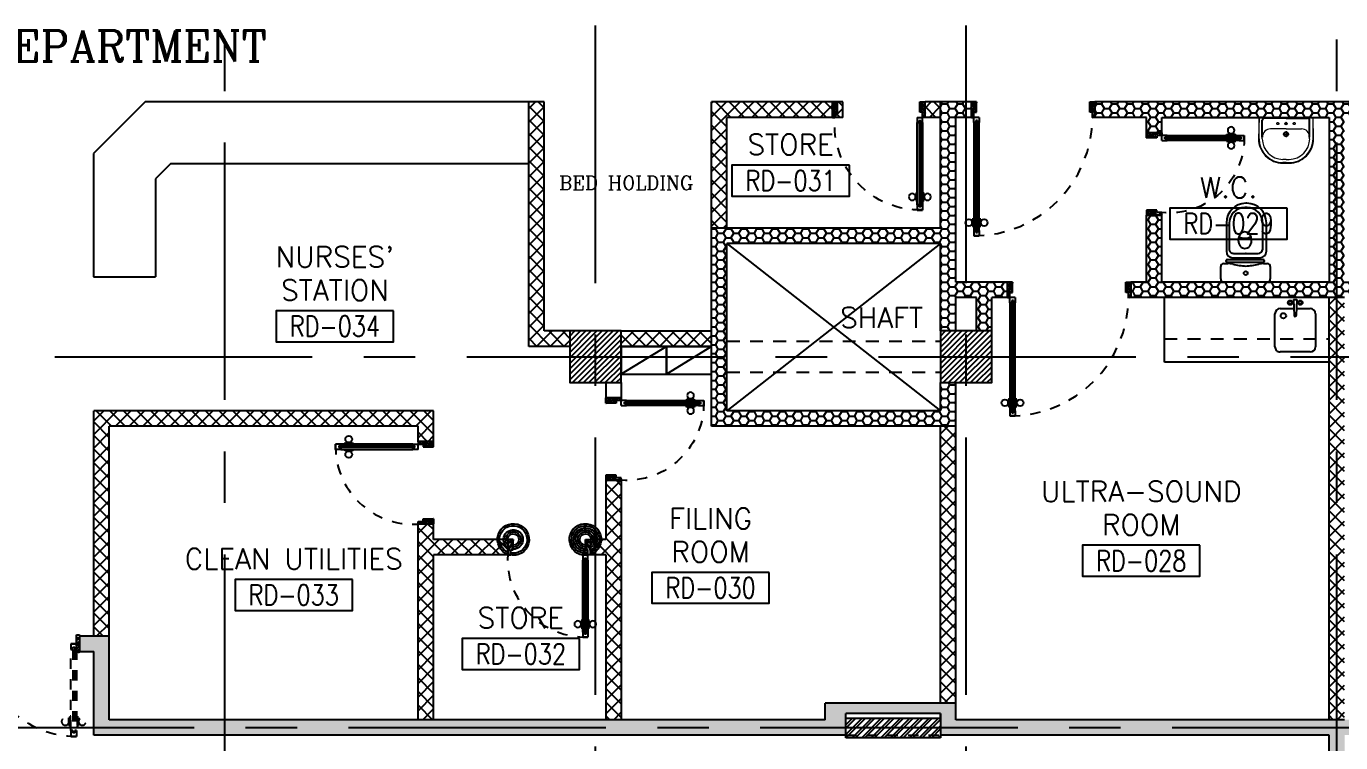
# Model space of a CAD drawing. Extents: x 417819.9 to 417911.9, y 43448 to 43539.2.
# Drawn here: x 417840.33 to 417853.09, y 43507.55 to 43514.5 of the extents above; entities that cross this region are included whole.
import ezdxf
from ezdxf.enums import TextEntityAlignment as Align

# ---------------------------------------------------------------- set-up
doc = ezdxf.new("R2010")
doc.units = 0
doc.header["$MEASUREMENT"] = 0
for name, pattern in [('CENTERX2', [4, 2.5, -0.5, 0.5, -0.5]), ('DASHED', [0.75, 0.5, -0.25]), ('HIDDEN', [0.375, 0.25, -0.125]), ('HIDDEN2', [0.1875, 0.125, -0.0625])]:
    doc.linetypes.add(name, pattern=pattern)
doc.layers.get('0').update_dxf_attribs({"linetype": 'CONTINUOUS'})
for name, color, linetype in [('AXES', 11, 'CENTERX2'), ('COL', 2, 'CONTINUOUS'), ('COUNTER', 5, 'CONTINUOUS'), ('DOOR', 4, 'CONTINUOUS'), ('E-PANELBX', 3, 'CONTINUOUS'), ('FHC', 2, 'CONTINUOUS'), ('FIX', 3, 'CONTINUOUS'), ('HAT', 8, 'CONTINUOUS'), ('HIDDEN', 9, 'HIDDEN2'), ('Locker', 7, 'CONTINUOUS'), ('ME-FIX', 3, 'CONTINUOUS'), ('RM-BOX', 2, 'CONTINUOUS'), ('RM-NAME', 2, 'CONTINUOUS'), ('RM-NO', 2, 'CONTINUOUS'), ('SUNI-FUR', 3, 'CONTINUOUS'), ('WALL', 2, 'CONTINUOUS'), ('WallType', 11, 'CONTINUOUS'), ('WallType2', 3, 'CONTINUOUS')]:
    doc.layers.add(name, color=color, linetype=linetype)
doc.styles.add('ROMANC', font='romanc', dxfattribs={"height": 0.1})
doc.styles.add('ROMANS', font='ROMANS.shx', dxfattribs={"width": 0.6})
pattern_1 = [(45, (0, 0), (-0.066291260736, 0.066291260736), []), (135, (0, 0), (-0.066291260736, -0.066291260736), [])]
pattern_2 = [(0, (0, 0), (0.075, 0.04330127), [0.05, -0.1]), (120, (0, 0), (-0.074999999836, 0.043301270284), [0.05, -0.1]), (60, (0, 0), (1.64e-10, 0.086602540284), [-0.1, 0.05])]

# ---------------------------------------------------------------- blocks, each defined once
blk = doc.blocks.new('A$C7E3856AC')
at = {"layer": 'DOOR', "color": 0, "linetype": 'HIDDEN', "ltscale": 0.3}
for p, q in [((131, 800), (81, 800)), ((81, 750), (81, 800)), ((131, 800), (131, 750)), ((1581, 800), (1581, 750)), ((1631, 800), (1581, 800)), ((1631, 750), (1631, 800)), ((98, 750), (81, 750)), ((114, 770), (98, 770)), ((98, 770), (98, 750)), ((114, 750), (114, 770)), ((131, 750), (114, 750)), ((1581, 750), (1598, 750)), ((1598, 770), (1614, 770)), ((1598, 750), (1598, 770)), ((1614, 770), (1614, 750)), ((1614, 750), (1631, 750)), ((74, 160), (65, 160)), ((65, 95), (65, 160)), ((81, 173), (74, 173)), ((74, 173), (74, 83)), ((74, 95), (74, 160)), ((131, 173), (138, 173)), ((138, 173), (138, 83)), ((138, 160), (147, 160)), ((138, 95), (138, 160)), ((147, 95), (147, 160)), ((74, 95), (65, 95)), ((81, 83), (74, 83)), ((81, 50), (98, 50)), ((81, 50), (81, 0)), ((81, 0), (131, 0)), ((131, 0), (81, 0)), ((98, 50), (98, 30)), ((98, 30), (114, 30)), ((114, 50), (131, 50)), ((114, 50), (114, 30)), ((131, 83), (138, 83)), ((131, 50), (131, 0)), ((138, 95), (147, 95)), ((1598, 50), (1581, 50)), ((1581, 50), (1581, 0)), ((1631, 0), (1581, 0)), ((1581, 0), (1631, 0)), ((1598, 50), (1598, 30)), ((1614, 30), (1598, 30)), ((1631, 50), (1614, 50)), ((1614, 50), (1614, 30)), ((1631, 50), (1631, 0))]:
    blk.add_line(p, q, dxfattribs=at)
at = {"layer": 'DOOR', "linetype": 'HIDDEN', "ltscale": 0.3}
for p, q in [((81, 750), (81, 50)), ((98, 750), (98, 50)), ((114, 750), (114, 50)), ((131, 50), (131, 750)), ((1581, 50), (1581, 750)), ((1598, 750), (1598, 50)), ((1614, 750), (1614, 50)), ((1631, 750), (1631, 50))]:
    blk.add_line(p, q, dxfattribs=at)
at = {"layer": 'DOOR', "color": 0, "linetype": 'HIDDEN', "ltscale": 0.3}
for centre in [(32, 128), (179, 128)]:
    blk.add_circle(centre, 32.4, dxfattribs=at)
at = {"layer": 'DOOR', "linetype": 'HIDDEN', "ltscale": 0.3}
for centre, start, end in [((106, 752), 268.0938, 3.7249), ((1606, 752), 176.2751, 271.9062)]:
    blk.add_arc(centre, 752, start, end, dxfattribs=at)
blk = doc.blocks.new('RM1')
at = {"layer": 'RM-BOX'}
blk.add_lwpolyline([(570, -200), (-570, -200), (-570, -500), (570, -500)], close=True, dxfattribs=at)
at = {"layer": 'RM-NAME', "style": 'ROMANS'}
for tag, p in [('ROOMNAME1', (0, 324)), ('ROOMNAME2', (0, 0))]:
    blk.add_attdef(tag, text='', height=200, dxfattribs=at).set_placement(p, align=Align.MIDDLE)
at = {"layer": 'RM-NO', "style": 'ROMANS', "width": 0.8}
blk.add_attdef('ROOMNO', text='', height=200, dxfattribs=at).set_placement((0, -350), align=Align.MIDDLE)
blk = doc.blocks.new('*X132')
at = {"color": 0}
for p, q in [((39290, 55942), (39763, 56416)), ((39290, 55995), (39710, 56416)), ((39290, 56048), (39657, 56416)), ((39290, 56101), (39604, 56416)), ((39290, 56154), (39551, 56416)), ((39290, 56207), (39498, 56416)), ((39290, 56260), (39445, 56416)), ((39290, 56313), (39392, 56416)), ((39290, 56366), (39339, 56416)), ((39316, 55916), (39790, 56389)), ((39369, 55916), (39790, 56336)), ((39422, 55916), (39790, 56283)), ((39475, 55916), (39790, 56230)), ((39528, 55916), (39790, 56177)), ((39581, 55916), (39790, 56124)), ((39634, 55916), (39790, 56071)), ((39687, 55916), (39790, 56018)), ((39741, 55916), (39790, 55965))]:
    blk.add_line(p, q, dxfattribs=at)
blk = doc.blocks.new('COL50')
at = {"layer": 'COL'}
blk.add_lwpolyline([(-250, 250), (-250, -250), (250, -250), (250, 250)], close=True, dxfattribs=at)
blk = doc.blocks.new('DOOR90')
at = {"layer": 'DOOR', "color": 7, "linetype": 'ByBlock'}
for p, q in [((-150, 0), (0, 0)), ((-150, 0), (-150, -25)), ((0, -50), (-114, 0)), ((0, -50), (-40, 0)), ((0, -50), (0, 0)), ((-1000, -25), (-1050, -25)), ((-1050, -75), (-1050, -25)), ((-1050, -25), (-1050, -75)), ((-1000, -75), (-1050, -75)), ((-1000, -42), (-1020, -42)), ((-1020, -42), (-1020, -58)), ((-1000, -58), (-1020, -58)), ((-1000, -25), (-1000, -42)), ((-1000, -58), (-1000, -75)), ((-878, -18), (-968, -18)), ((-968, -25), (-968, -18)), ((-968, -75), (-968, -82)), ((-878, -82), (-968, -82)), ((-955, -9), (-890, -9)), ((-955, -18), (-955, -9)), ((-955, -18), (-890, -18)), ((-955, -82), (-890, -82)), ((-955, -82), (-955, -91)), ((-955, -91), (-890, -91)), ((-890, -18), (-890, -9)), ((-890, -82), (-890, -91)), ((-878, -25), (-878, -18)), ((-878, -75), (-878, -82)), ((-200, -25), (-150, -25)), ((-200, -42), (-200, -25)), ((-180, -42), (-200, -42)), ((-200, -58), (-180, -58)), ((-200, -75), (-200, -58)), ((-150, -75), (-200, -75)), ((-180, -58), (-180, -42)), ((-150, -25), (-100, -25)), ((-150, -75), (-150, -25)), ((-100, -25), (-100, -50)), ((0, -50), (-100, -37)), ((-100, -50), (0, -50)), ((-150, -875), (-100, -875)), ((-150, -900), (-150, -875)), ((0, -850), (-114, -900)), ((-100, -875), (-100, -850)), ((0, -850), (-100, -863)), ((-100, -850), (0, -850)), ((0, -850), (-40, -900)), ((0, -850), (0, -900)), ((-150, -900), (0, -900)), ((0, -900), (-150, -900))]:
    blk.add_line(p, q, dxfattribs=at)
at = {"layer": 'DOOR', "linetype": 'ByBlock'}
for p, q in [((-200, -25), (-1000, -25)), ((-200, -42), (-1000, -42)), ((-200, -58), (-1000, -58)), ((-1000, -75), (-200, -75))]:
    blk.add_line(p, q, dxfattribs=at)
at = {"layer": 'DOOR', "color": 7, "linetype": 'ByBlock'}
for centre in [(-923, 24), (-923, -124)]:
    blk.add_circle(centre, 32.4, dxfattribs=at)
for centre, radius, start, end in [((0, -50), 154, 161.1053, 166.2858), ((0, -50), 94.4, 148.0182, 180), ((0, -50), 134, 158.1598, 169.28), ((0, -50), 114, 154.0838, 167.3774), ((0, -50), 74.4, 137.7764, 180), ((0, -50), 54.4, 113.2074, 180), ((0, -50), 34.4, 90, 180), ((0, -50), 14.4, 90, 180), ((0, -850), 154, 193.7142, 198.8947), ((0, -850), 134, 190.72, 201.8402), ((0, -850), 94.4, 180, 211.9818), ((0, -850), 74.4, 180, 222.2236), ((0, -850), 54.4, 180, 246.7926), ((0, -850), 34.4, 180, 270), ((0, -850), 14.4, 180, 270)]:
    blk.add_arc(centre, radius, start, end, dxfattribs=at)
at = {"layer": 'DOOR', "linetype": 'HIDDEN', "ltscale": 0.5}
blk.add_arc((-222, -50), 828, 178.2701, 275.003, dxfattribs=at)
blk = doc.blocks.new('A$C3CD36B94')
at = {"layer": 'DOOR', "color": 0, "linetype": 'ByBlock'}
for p, q in [((106, 950), (56, 950)), ((56, 800), (56, 950)), ((106, 850), (106, 950)), ((806, 950), (856, 950)), ((806, 850), (806, 950)), ((856, 800), (856, 950)), ((856, 950), (856, 800)), ((56, 800), (81, 800)), ((81, 850), (106, 850)), ((81, 800), (81, 850)), ((131, 800), (81, 800)), ((81, 750), (81, 800)), ((114, 770), (98, 770)), ((98, 770), (98, 750)), ((114, 750), (114, 770)), ((131, 800), (131, 750)), ((831, 850), (806, 850)), ((831, 800), (831, 850)), ((856, 800), (831, 800)), ((98, 750), (81, 750)), ((131, 750), (114, 750)), ((65, 95), (65, 160)), ((74, 160), (65, 160)), ((74, 173), (74, 83)), ((81, 173), (74, 173)), ((74, 95), (74, 160)), ((131, 173), (138, 173)), ((138, 173), (138, 83)), ((138, 95), (138, 160)), ((138, 160), (147, 160)), ((147, 95), (147, 160)), ((74, 95), (65, 95)), ((81, 83), (74, 83)), ((81, 50), (81, 0)), ((81, 50), (98, 50)), ((131, 0), (81, 0)), ((81, 0), (131, 0)), ((98, 50), (98, 30)), ((98, 30), (114, 30)), ((114, 50), (114, 30)), ((114, 50), (131, 50)), ((131, 83), (138, 83)), ((131, 50), (131, 0)), ((138, 95), (147, 95))]:
    blk.add_line(p, q, dxfattribs=at)
at = {"layer": 'DOOR', "color": 9, "linetype": 'ByBlock'}
for p, q in [((106, 950), (56, 910)), ((106, 950), (56, 837)), ((106, 950), (93, 850)), ((806, 950), (819, 850)), ((806, 950), (856, 837)), ((806, 950), (856, 910))]:
    blk.add_line(p, q, dxfattribs=at)
at = {"layer": 'DOOR', "linetype": 'ByBlock'}
for p, q in [((81, 750), (81, 50)), ((98, 750), (98, 50)), ((114, 750), (114, 50)), ((131, 50), (131, 750))]:
    blk.add_line(p, q, dxfattribs=at)
at = {"layer": 'DOOR', "color": 0, "linetype": 'ByBlock'}
for centre in [(32, 128), (179, 128)]:
    blk.add_circle(centre, 32.4, dxfattribs=at)
at = {"layer": 'DOOR', "color": 9, "linetype": 'ByBlock'}
for centre, radius, start, end in [((106, 950), 54.4, 203.2074, 270), ((106, 950), 74.4, 227.7764, 270), ((106, 950), 34.4, 180, 270), ((106, 950), 14.4, 180, 270), ((806, 950), 34.4, 270, 0), ((806, 950), 14.4, 270, 0), ((806, 950), 54.4, 270, 336.7926), ((806, 950), 74.4, 270, 312.2236), ((106, 950), 94.4, 238.0182, 270), ((106, 950), 114, 244.0838, 257.3774), ((106, 950), 134, 248.1598, 259.28), ((106, 950), 154, 251.1053, 256.2858), ((806, 950), 94.4, 270, 301.9818), ((806, 950), 134, 280.72, 291.8402), ((806, 950), 154, 283.7142, 288.8947)]:
    blk.add_arc(centre, radius, start, end, dxfattribs=at)
at = {"layer": 'DOOR', "linetype": 'HIDDEN', "ltscale": 0.5}
blk.add_arc((106, 729), 729, 268.0335, 5.6617, dxfattribs=at)
blk = doc.blocks.new('A$C09EF76E8')
at = {"layer": 'DOOR', "color": 0, "linetype": 'ByBlock'}
for p, q in [((777, 950), (727, 950)), ((727, 950), (777, 950)), ((727, 900), (727, 950)), ((744, 900), (727, 900)), ((760, 920), (744, 920)), ((744, 900), (744, 920)), ((760, 900), (760, 920)), ((777, 900), (760, 900)), ((777, 900), (777, 950)), ((719, 855), (710, 855)), ((710, 855), (710, 790)), ((719, 790), (710, 790)), ((727, 868), (719, 868)), ((719, 778), (719, 868)), ((719, 855), (719, 790)), ((727, 778), (719, 778)), ((777, 868), (784, 868)), ((777, 778), (784, 778)), ((784, 778), (784, 868)), ((784, 855), (793, 855)), ((784, 855), (784, 790)), ((784, 790), (793, 790)), ((793, 855), (793, 790)), ((2, 0), (2, 150)), ((2, 150), (27, 150)), ((2, 150), (2, 0)), ((27, 150), (27, 100)), ((727, 150), (727, 200)), ((727, 200), (744, 200)), ((727, 150), (777, 150)), ((744, 200), (744, 180)), ((744, 180), (760, 180)), ((760, 180), (760, 200)), ((760, 200), (777, 200)), ((777, 200), (777, 150)), ((777, 150), (777, 100)), ((802, 150), (777, 150)), ((802, 150), (802, 0)), ((27, 100), (52, 100)), ((52, 100), (52, 0)), ((777, 100), (752, 100)), ((752, 100), (752, 0)), ((52, 0), (2, 0)), ((752, 0), (802, 0))]:
    blk.add_line(p, q, dxfattribs=at)
at = {"layer": 'DOOR', "linetype": 'ByBlock'}
for p, q in [((727, 900), (727, 200)), ((744, 200), (744, 900)), ((760, 200), (760, 900)), ((777, 200), (777, 900)), ((802, 0), (802, 150))]:
    blk.add_line(p, q, dxfattribs=at)
at = {"layer": 'DOOR', "color": 9, "linetype": 'ByBlock'}
for p, q in [((52, 0), (2, 114)), ((52, 0), (2, 40)), ((52, 0), (38, 100)), ((752, 0), (802, 114)), ((752, 0), (765, 100)), ((752, 0), (802, 40))]:
    blk.add_line(p, q, dxfattribs=at)
at = {"layer": 'DOOR', "color": 0, "linetype": 'ByBlock'}
for centre in [(678, 823), (825, 823)]:
    blk.add_circle(centre, 32.4, dxfattribs=at)
at = {"layer": 'DOOR', "linetype": 'HIDDEN', "ltscale": 0.5}
blk.add_arc((752, 199), 752, 88.0938, 183.7249, dxfattribs=at)
at = {"layer": 'DOOR', "color": 9, "linetype": 'ByBlock'}
for centre, radius, start, end in [((52, 0), 154, 103.7142, 108.8947), ((52, 0), 134, 100.72, 111.8402), ((752, 0), 134, 68.1598, 79.28), ((752, 0), 154, 71.1053, 76.2858), ((52, 0), 94.4, 90, 121.9818), ((52, 0), 74.4, 90, 132.2236), ((52, 0), 54.4, 90, 156.7926), ((52, 0), 34.4, 90, 180), ((52, 0), 14.4, 90, 180), ((752, 0), 94.4, 58.0182, 90), ((752, 0), 74.4, 47.7764, 90), ((752, 0), 54.4, 23.2074, 90), ((752, 0), 34.4, 0, 90), ((752, 0), 14.4, 0, 90), ((752, 0), 114, 64.0838, 77.3774)]:
    blk.add_arc(centre, radius, start, end, dxfattribs=at)
blk = doc.blocks.new('DOOR100')
at = {"layer": 'DOOR', "color": 7, "linetype": 'ByBlock'}
for p, q in [((-75, 1250), (-75, 1300)), ((-75, 1300), (-25, 1300)), ((-25, 1300), (-75, 1300)), ((-25, 1250), (-25, 1300)), ((-91, 1205), (-91, 1140)), ((-82, 1205), (-91, 1205)), ((-82, 1128), (-82, 1218)), ((-75, 1218), (-82, 1218)), ((-82, 1205), (-82, 1140)), ((-58, 1250), (-75, 1250)), ((-58, 1250), (-58, 1270)), ((-42, 1270), (-58, 1270)), ((-42, 1250), (-42, 1270)), ((-25, 1250), (-42, 1250)), ((-25, 1218), (-18, 1218)), ((-18, 1128), (-18, 1218)), ((-18, 1205), (-18, 1140)), ((-18, 1205), (-9, 1205)), ((-9, 1205), (-9, 1140)), ((-82, 1140), (-91, 1140)), ((-75, 1128), (-82, 1128)), ((-25, 1128), (-18, 1128)), ((-18, 1140), (-9, 1140)), ((-1200, 0), (-1200, 150)), ((-1200, 150), (-1175, 150)), ((-1200, 150), (-1200, 0)), ((-1175, 150), (-1175, 100)), ((-75, 200), (-58, 200)), ((-75, 150), (-75, 200)), ((-75, 150), (-25, 150)), ((-58, 200), (-58, 180)), ((-58, 180), (-42, 180)), ((-42, 200), (-25, 200)), ((-42, 180), (-42, 200)), ((-25, 200), (-25, 150)), ((0, 150), (-25, 150)), ((-25, 150), (-25, 100)), ((0, 0), (0, 150)), ((0, 150), (0, 0)), ((-1150, 0), (-1200, 114)), ((-1150, 0), (-1200, 40)), ((-1150, 0), (-1200, 0)), ((-1175, 100), (-1150, 100)), ((-1150, 0), (-1163, 100)), ((-1150, 100), (-1150, 0)), ((-50, 0), (0, 114)), ((-50, 100), (-50, 0)), ((-50, 0), (-37, 100)), ((-25, 100), (-50, 100)), ((-50, 0), (0, 40)), ((-50, 0), (0, 0))]:
    blk.add_line(p, q, dxfattribs=at)
at = {"layer": 'DOOR', "linetype": 'ByBlock'}
for p, q in [((-75, 1250), (-75, 200)), ((-58, 200), (-58, 1250)), ((-42, 200), (-42, 1250)), ((-25, 200), (-25, 1250))]:
    blk.add_line(p, q, dxfattribs=at)
at = {"layer": 'DOOR', "color": 7, "linetype": 'ByBlock'}
for centre in [(-124, 1173), (24, 1173)]:
    blk.add_circle(centre, 32.4, dxfattribs=at)
at = {"layer": 'DOOR', "linetype": 'HIDDEN', "ltscale": 0.5}
blk.add_arc((-25, 150), 1150, 90, 180, dxfattribs=at)
at = {"layer": 'DOOR', "color": 7, "linetype": 'ByBlock'}
for centre, radius, start, end in [((-1150, 0), 154, 103.7142, 108.8947), ((-1150, 0), 134, 100.72, 111.8402), ((-50, 0), 134, 68.1598, 79.28), ((-50, 0), 154, 71.1053, 76.2858), ((-1150, 0), 94.4, 90, 121.9818), ((-1150, 0), 74.4, 90, 132.2236), ((-1150, 0), 54.4, 90, 156.7926), ((-1150, 0), 34.4, 90, 180), ((-1150, 0), 14.4, 90, 180), ((-50, 0), 94.4, 58.0182, 90), ((-50, 0), 74.4, 47.7764, 90), ((-50, 0), 54.4, 23.2074, 90), ((-50, 0), 34.4, 0, 90), ((-50, 0), 14.4, 0, 90), ((-50, 0), 114, 64.0838, 77.3774)]:
    blk.add_arc(centre, radius, start, end, dxfattribs=at)
blk = doc.blocks.new('A$C49F1192B')
at = {"layer": 'DOOR', "color": 0, "linetype": 'ByBlock', "xscale": -1, "rotation": 270}
blk.add_blockref('DOOR100', (0, 1200), dxfattribs=at)
blk = doc.blocks.new('2')
at = {"layer": 'SUNI-FUR', "linetype": 'Continuous'}
for p, q in [((0.016, 0.724), (-0.003, 0.724)), ((0.014, 0.765), (0.004, 0.765)), ((-0.185, 0.576), (-0.185, 0.3)), ((-0.159, 0.57), (-0.159, 0.32)), ((0.168, 0.32), (0.168, 0.57)), ((0.203, 0.3), (0.203, 0.576)), ((-0.065, 0.438), (-0.07, 0.406)), ((-0.07, 0.406), (-0.065, 0.375)), ((-0.005, 0.487), (-0.029, 0.481)), ((0.019, 0.481), (-0.005, 0.487)), ((0.06, 0.406), (0.055, 0.438)), ((0.057, 0.377), (0.06, 0.406)), ((-0.113, 0.279), (0.008, 0.279)), ((-0.029, 0.331), (-0.005, 0.326)), ((-0.005, 0.326), (0.019, 0.331)), ((0.001, 0.279), (0.123, 0.279)), ((0.008, 0.279), (0.001, 0.279)), ((-0.241, 0.03), (-0.241, 0.15)), ((-0.211, 0.18), (-0.17, 0.18)), ((-0.186, 0.199), (-0.186, 0.208)), ((-0.176, 0.218), (0.172, 0.218)), ((0.172, 0.189), (-0.176, 0.189)), ((-0.122, 0.237), (0.009, 0.237)), ((0.009, 0.237), (0.14, 0.237)), ((0.174, 0.18), (0.211, 0.18)), ((0.174, 0.18), (0.174, 0.18)), ((0.182, 0.208), (0.182, 0.199)), ((0.241, 0.15), (0.241, 0.03)), ((0.211, 0), (-0.211, 0))]:
    blk.add_line(p, q, dxfattribs=at)
blk.add_circle((0.002, 0.087), 0.0184, dxfattribs=at)
for centre, radius, start, end in [((0.004, 0.576), 0.189, 90, 180), ((-0.005, 0.57), 0.154, 90, 180), ((0.014, 0.576), 0.189, 0, 90), ((0.014, 0.57), 0.154, 0, 90), ((0.013, 0.412), 0.082, 141.0758, 161.504), ((-0.007, 0.537), 0.112, 239.4234, 302.9162), ((0.002, 0.421), 0.0682, 117.1532, 141.0758), ((-0.012, 0.421), 0.0682, 38.9242, 62.8468), ((-0.023, 0.412), 0.082, 18.496, 38.9242), ((-0.122, 0.3), 0.063, 180, 270), ((-0.116, 0.322), 0.0432, 183.5129, 273.5129), ((0.013, 0.401), 0.082, 198.496, 218.9242), ((0.002, 0.392), 0.0682, 218.9242, 242.8468), ((-0.012, 0.392), 0.0682, 297.1532, 321.0758), ((-0.029, 0.406), 0.0901, 321.0758, 341.504), ((0.125, 0.322), 0.0432, 266.4871, 356.4871), ((0.14, 0.3), 0.063, 270, 0), ((-0.211, 0.15), 0.03, 90, 180), ((-0.176, 0.208), 0.01, 90, 180), ((-0.176, 0.199), 0.01, 180, 270), ((-0.201, -0.252), 0.433, 79.7535, 85.8109), ((0.075, 1.126), 0.973, 258.1938, 265.7347), ((-0.07, 1.126), 0.973, 274.2653, 281.8062), ((0.206, -0.252), 0.433, 94.1891, 100.2465), ((0.172, 0.208), 0.01, 0, 90), ((0.172, 0.199), 0.01, 270, 0), ((0.211, 0.15), 0.03, 0, 90), ((-0.211, 0.03), 0.03, 180, 270), ((0.211, 0.03), 0.03, 270, 0)]:
    blk.add_arc(centre, radius, start, end, dxfattribs=at)
blk = doc.blocks.new('LAV-003')
at = {"layer": 'FIX', "linetype": 'ByBlock'}
blk.add_line((-328, -25), (328, -25), dxfattribs=at)
at = {"layer": 'FIX', "linetype": 'Continuous', "lineweight": 20}
for p, q in [((-328, -285), (-328, -25)), ((328, -285), (328, -25)), ((-288, -285), (-288, -265)), ((0, -165), (-187, -165)), ((0, -165), (187, -165)), ((287, -285), (287, -265)), ((0, -535), (-38, -535)), ((0, -575), (-38, -575)), ((0, -535), (38, -535)), ((0, -575), (38, -575))]:
    blk.add_line(p, q, dxfattribs=at)
at = {"layer": 'FIX', "linetype": 'ByBlock', "ltscale": 0.3}
for p, q in [((-288, -265), (-288, -60)), ((0, -35), (-262, -35)), ((0, -35), (262, -35)), ((287, -265), (287, -60))]:
    blk.add_line(p, q, dxfattribs=at)
at = {"layer": 'FIX', "lineweight": 20}
for p, q in [((-16, -101), (15, -101)), ((0, -85), (0, -116))]:
    blk.add_line(p, q, dxfattribs=at)
at = {"layer": 'FIX', "linetype": 'DASHED', "lineweight": 20, "ltscale": 0.04}
for p, q in [((-36, -230), (37, -230)), ((0, -194), (0, -266))]:
    blk.add_line(p, q, dxfattribs=at)
at = {"layer": 'FIX', "linetype": 'Continuous', "lineweight": 20}
blk.add_lwpolyline([(295, -25), (0, -25), (-328, -25), (-334, -285, 0.414214), (-38, -582), (0, -582), (38, -582, 0.414214), (334, -285), (328, -25), (0, -25)], format="xyb", dxfattribs=at)
at = {"layer": 'FIX', "linetype": 'HIDDEN', "lineweight": 20, "ltscale": 0.05}
for centre in [(-100, -101), (100, -101)]:
    blk.add_circle(centre, 12.4, dxfattribs=at)
at = {"layer": 'FIX', "lineweight": 20}
for centre, radius in [((0, -101), 15.5), ((0, -230), 29.5), ((0, -230), 22.5)]:
    blk.add_circle(centre, radius, dxfattribs=at)
at = {"layer": 'FIX', "linetype": 'ByBlock', "ltscale": 0.3}
for centre, start, end in [((-262, -60), 90, 180), ((262, -60), 0, 90)]:
    blk.add_arc(centre, 25, start, end, dxfattribs=at)
at = {"layer": 'FIX', "linetype": 'Continuous', "lineweight": 20}
for centre, radius, start, end in [((-38, -285), 290, 180, 270), ((-38, -285), 250, 180, 270), ((-187, -265), 100, 90, 180), ((38, -285), 290, 270, 0), ((38, -285), 250, 270, 0), ((187, -265), 100, 0, 90)]:
    blk.add_arc(centre, radius, start, end, dxfattribs=at)
blk = doc.blocks.new('A$C347D0806')
at = {"layer": 'ME-FIX'}
for p, q in [((0.627, 1.6), (0.627, 0)), ((0.107, 1.28), (0.107, 1.417)), ((0.157, 1.467), (0.478, 1.467)), ((0.528, 1.417), (0.528, 1.124)), ((0.019, 1.254), (0.019, 1.287)), ((0.019, 1.287), (0.174, 1.28)), ((0.019, 1.254), (0.174, 1.261)), ((0.107, 1.124), (0.107, 1.261)), ((0.478, 1.074), (0.157, 1.074)), ((0.627, 0), (0, 0))]:
    blk.add_line(p, q, dxfattribs=at)
for centre, radius in [((0.05, 1.32), 0.0217), ((0.05, 1.32), 0.014), ((0.05, 1.221), 0.0217), ((0.05, 1.221), 0.014), ((0.177, 1.156), 0.0255)]:
    blk.add_circle(centre, radius, dxfattribs=at)
for centre, radius, start, end in [((0.157, 1.417), 0.0499, 90, 180), ((0.478, 1.417), 0.0499, 0, 90), ((0.174, 1.27), 0.00997, 270, 90), ((0.157, 1.124), 0.0499, 180, 270), ((0.478, 1.124), 0.0499, 270, 0)]:
    blk.add_arc(centre, radius, start, end, dxfattribs=at)

msp = doc.modelspace()

# ---------------------------------------------------------------- hatches: boundary and pattern name
at = {"layer": 'FHC', "linetype": 'ByBlock', "ltscale": 0.3}
h = msp.add_hatch(dxfattribs=at)
h.set_pattern_fill('ANSI32', color=11, scale=175, style=0)
h.set_pattern_definition([(44.999998, (417616.090424, 43476.54332), (-0.046403885, 0.046403882), []), (44.999998, (417616.12136, 43476.54332), (-0.046403885, 0.046403882), [])])
h.paths.add_polyline_path([(417849.2066, 43507.5943), (417849.2066, 43507.7843), (417848.2866, 43507.7843), (417848.2866, 43507.5943)])
h.paths.add_polyline_path([(417848.074, 43507.1732), (417848.074, 43507.594), (417848.3365, 43507.594), (417848.3365, 43507.1732)], flags=9)
at = {"layer": 'WallType'}
h = msp.add_hatch(dxfattribs=at)
h.set_pattern_fill('ANSI37', color=256, scale=0.75, style=0)
h.set_pattern_definition(pattern_1)
h.paths.add_polyline_path([(417845.3566, 43513.7693), (417845.2066, 43513.7693), (417845.2066, 43511.3943), (417845.6066, 43511.3943), (417845.6066, 43511.5443), (417845.3566, 43511.5443)])
h.paths.add_polyline_path([(417846.9816, 43511.5443), (417846.1066, 43511.5443), (417846.1066, 43511.3943), (417846.5441, 43511.3943), (417846.9816, 43511.3943)])
h = msp.add_hatch(dxfattribs=at)
h.set_pattern_fill('ANSI37', color=256, scale=0.75, style=0)
h.set_pattern_definition(pattern_1)
h.paths.add_polyline_path([(417847.1316, 43513.6193), (417848.2566, 43513.6193), (417848.2566, 43513.7693), (417846.9816, 43513.7693), (417846.9816, 43512.5443), (417847.1316, 43512.5443)])
h.paths.add_polyline_path([(417849.2066, 43513.7693), (417849.0566, 43513.7693), (417849.0566, 43513.6193), (417849.2066, 43513.6193)])
h = msp.add_hatch(dxfattribs=at)
h.set_pattern_fill('ANSI37', color=256, scale=0.75, style=0)
h.set_pattern_definition(pattern_1)
h.paths.add_polyline_path([(417853.1316, 43511.8693), (417852.9816, 43511.8693), (417852.9816, 43507.7693), (417853.1316, 43507.7693)])
h = msp.add_hatch(dxfattribs=at)
h.set_pattern_fill('ANSI37', color=256, scale=0.75, style=0)
h.set_pattern_definition(pattern_1)
h.paths.add_polyline_path([(417844.2816, 43510.7693), (417840.9816, 43510.7693), (417840.9816, 43508.5827), (417841.1316, 43508.5827), (417841.1316, 43510.6193), (417844.1316, 43510.6193), (417844.1316, 43510.4693), (417844.2816, 43510.4693)])
h = msp.add_hatch(dxfattribs=at)
h.set_pattern_fill('ANSI37', color=256, scale=0.75, style=0)
h.set_pattern_definition(pattern_1)
h.paths.add_polyline_path([(417849.3566, 43510.6193), (417849.2066, 43510.6193), (417849.2066, 43507.9293), (417849.3566, 43507.9293)])
h = msp.add_hatch(dxfattribs=at)
h.set_pattern_fill('ANSI37', color=256, scale=0.75, style=0)
h.set_pattern_definition(pattern_1)
h.paths.add_polyline_path([(417844.2816, 43509.3693), (417845.0066, 43509.3693), (417845.0066, 43509.5193), (417844.2816, 43509.5193), (417844.2816, 43509.6693), (417844.1316, 43509.6693), (417844.1316, 43507.7693), (417844.2816, 43507.7693)])
h.paths.add_polyline_path([(417846.1066, 43510.0942), (417845.9566, 43510.0942), (417845.9566, 43509.5193), (417845.8066, 43509.5193), (417845.8066, 43509.3693), (417845.9566, 43509.3693), (417845.9566, 43507.7693), (417846.1066, 43507.7693)])
at = {"layer": 'WallType2'}
h = msp.add_hatch(dxfattribs=at)
h.set_pattern_fill('HONEY', color=256, scale=0.4, style=0)
h.set_pattern_definition(pattern_2)
h.paths.add_polyline_path([(417863.8566, 43509.1193), (417863.7066, 43509.1193), (417863.7066, 43507.7693), (417859.8216, 43507.7693), (417859.8216, 43513.6193), (417859.9691, 43513.6193), (417859.9691, 43513.7693), (417858.8785, 43513.7693), (417858.8785, 43514.0943), (417858.7285, 43514.0943), (417858.7285, 43513.6193), (417859.6716, 43513.6193), (417859.6716, 43509.5193), (417859.6716, 43507.7693), (417856.7566, 43507.7693), (417853.1316, 43507.7693), (417849.3566, 43507.7693), (417849.3566, 43507.6193), (417852.9816, 43507.6193), (417852.9816, 43507.3943), (417853.1316, 43507.3943), (417853.1316, 43507.6193), (417863.8566, 43507.6193)])
h = msp.add_hatch(dxfattribs=at)
h.set_pattern_fill('HONEY', color=256, scale=0.4, style=0)
h.set_pattern_definition(pattern_2)
h.paths.add_polyline_path([(417849.3566, 43513.6193), (417849.5066, 43513.6193), (417849.5066, 43513.7693), (417849.2066, 43513.7693), (417849.2066, 43512.5443), (417846.9816, 43512.5443), (417846.9816, 43511.3943), (417846.9816, 43511.1265), (417846.9816, 43510.6193), (417849.3566, 43510.6193), (417849.3566, 43511.0443), (417849.2066, 43511.0443), (417849.2066, 43510.7693), (417847.1316, 43510.7693), (417847.1316, 43512.3943), (417849.2066, 43512.3943), (417849.2066, 43511.5443), (417849.3566, 43511.5443), (417849.3566, 43511.8693), (417849.5566, 43511.8693), (417849.5566, 43511.5443), (417849.7066, 43511.5443), (417849.7066, 43511.8693), (417849.8566, 43511.8693), (417849.8566, 43512.0193), (417849.3566, 43512.0193)])
h = msp.add_hatch(dxfattribs=at)
h.set_pattern_fill('HONEY', color=256, scale=0.4, style=0)
h.set_pattern_definition(pattern_2)
h.paths.add_polyline_path([(417854.9066, 43513.7693), (417850.7066, 43513.7693), (417850.7066, 43513.6193), (417851.2066, 43513.6193), (417851.2066, 43513.4693), (417851.3566, 43513.4693), (417851.3566, 43513.6193), (417852.9816, 43513.6193), (417852.9816, 43512.0193), (417851.9579, 43512.0193, -0.0008844), (417851.9578, 43512.0193), (417852.3805, 43512.0193, 0.4142136), (417852.4105, 43512.0493, -0.4142136), (417852.3805, 43512.0193), (417851.9578, 43512.0193, -0.0008849), (417851.9577, 43512.0193), (417851.3566, 43512.0193), (417851.3566, 43512.6693), (417851.2066, 43512.6693), (417851.2066, 43512.0193), (417851.0566, 43512.0193), (417851.0566, 43511.8693), (417853.1316, 43511.8693), (417854.9066, 43511.8693), (417854.9066, 43512.6693), (417854.7566, 43512.6693), (417854.7566, 43512.0193), (417854.1557, 43512.0193, -0.0022583), (417854.1555, 43512.0193), (417853.7328, 43512.0193), (417853.1316, 43512.0193), (417853.1316, 43513.6193), (417854.7566, 43513.6193), (417854.7566, 43513.4693), (417854.9066, 43513.4693)])
h = msp.add_hatch(dxfattribs=at)
h.set_pattern_fill('HONEY', color=256, scale=0.4, style=0)
h.set_pattern_definition(pattern_2)
h.paths.add_polyline_path([(417848.2866, 43507.7843), (417848.2866, 43507.8293), (417849.2066, 43507.8293), (417849.2066, 43507.6193), (417849.3566, 43507.6193), (417849.3566, 43507.9293), (417848.0866, 43507.9293), (417848.0866, 43507.7693), (417845.9566, 43507.7693), (417844.1316, 43507.7693), (417841.1316, 43507.7693), (417841.1316, 43508.5827), (417840.8441, 43508.5827), (417840.8441, 43508.4327), (417840.9816, 43508.4327), (417840.9816, 43507.6193), (417848.2866, 43507.6193)])

# ---------------------------------------------------------------- linework, layer by layer
at = {"layer": 'AXES'}
for p, q in [((417845.8566, 43460.01), (417845.8566, 43538.4875)), ((417849.4566, 43460.01), (417849.4566, 43538.4875)), ((417842.2566, 43466.8743), (417842.2566, 43525.6943)), ((417853.0566, 43466.8743), (417853.0566, 43525.6943)), ((417820.6052, 43511.2943), (417889.6966, 43511.2943)), ((417831.4566, 43507.6943), (417889.6966, 43507.6943))]:
    msp.add_line(p, q, dxfattribs=at)
at = {"layer": 'COUNTER'}
for p, q in [((417841.4805, 43513.7693), (417840.9805, 43513.2693)), ((417845.2066, 43513.7693), (417841.4805, 43513.7693)), ((417840.9805, 43513.2693), (417840.9805, 43512.0693)), ((417841.7291, 43513.1693), (417841.5805, 43513.0208)), ((417845.2066, 43513.1693), (417841.7291, 43513.1693)), ((417841.5805, 43513.0208), (417841.5805, 43512.0693)), ((417840.9805, 43512.0693), (417841.5805, 43512.0693))]:
    msp.add_line(p, q, dxfattribs=at)
at = {"layer": 'DOOR', "color": 0, "linetype": 'ByBlock'}
for p, q in [((417840.816, 43508.4233), (417840.816, 43508.592)), ((417840.816, 43508.592), (417840.8441, 43508.592)), ((417840.8441, 43508.592), (417840.8441, 43508.4233)), ((417840.7597, 43508.5077), (417840.816, 43508.5077)), ((417840.816, 43508.4514), (417840.816, 43508.5077)), ((417840.8441, 43508.4233), (417840.816, 43508.4233))]:
    msp.add_line(p, q, dxfattribs=at)
at = {"layer": 'DOOR', "color": 9, "linetype": 'ByBlock'}
for p, q in [((417840.816, 43508.5695), (417840.8441, 43508.5469)), ((417840.816, 43508.5281), (417840.8441, 43508.4641))]:
    msp.add_line(p, q, dxfattribs=at)
for centre, radius, start, end in [((417840.7879, 43508.592), 0.0612, 297.35758, 336.79262), ((417840.7879, 43508.592), 0.0837, 289.63413, 312.22357), ((417840.7879, 43508.592), 0.1062, 285.35656, 301.98181), ((417840.7879, 43508.592), 0.1287, 282.62257, 295.91616), ((417840.7879, 43508.592), 0.1512, 280.71998, 291.84015), ((417840.7879, 43508.4233), 0.0387, 0, 43.38931), ((417840.7879, 43508.592), 0.1737, 283.71423, 288.89471)]:
    msp.add_arc(centre, radius, start, end, dxfattribs=at)
at = {"layer": 'E-PANELBX'}
for p, q in [((417846.5441, 43511.3943), (417846.1066, 43511.1265)), ((417846.9816, 43511.3943), (417846.5441, 43511.1265))]:
    msp.add_line(p, q, dxfattribs=at)
for points in [[(417846.1066, 43511.1265), (417846.5441, 43511.1265), (417846.5441, 43511.3943), (417846.1066, 43511.3943)], [(417846.5441, 43511.1265), (417846.9816, 43511.1265), (417846.9816, 43511.3943), (417846.5441, 43511.3943)]]:
    msp.add_lwpolyline(points, close=True, dxfattribs=at)
at = {"layer": 'FHC', "linetype": 'ByBlock', "ltscale": 0.3}
for p, q in [((417848.2866, 43507.7843), (417849.2066, 43507.7843)), ((417848.2866, 43507.5943), (417848.2866, 43507.7843)), ((417849.2066, 43507.7843), (417849.2066, 43507.5943)), ((417849.2066, 43507.5943), (417848.2866, 43507.5943))]:
    msp.add_line(p, q, dxfattribs=at)
at = {"layer": 'HIDDEN', "color": 251}
for p, q in [((417847.1316, 43511.4443), (417849.2066, 43511.4443)), ((417847.1316, 43511.1443), (417849.2066, 43511.1443))]:
    msp.add_line(p, q, dxfattribs=at)
at = {"layer": 'Locker'}
for p, q in [((417847.1316, 43512.3943), (417849.2066, 43510.7693)), ((417849.2066, 43512.3943), (417847.1316, 43510.7693))]:
    msp.add_line(p, q, dxfattribs=at)
at = {"layer": 'ME-FIX', "linetype": 'HIDDEN2'}
msp.add_line((417851.3814, 43511.4693), (417852.9816, 43511.4693), dxfattribs=at)
at = {"layer": 'WALL'}
for p, q in [((417845.2066, 43511.3943), (417845.2066, 43513.7693)), ((417845.3566, 43513.7693), (417845.2066, 43513.7693)), ((417845.3566, 43511.5443), (417845.3566, 43513.7693)), ((417848.2566, 43513.7693), (417846.9816, 43513.7693)), ((417846.9816, 43511.3943), (417846.9816, 43513.7693)), ((417848.2566, 43513.6193), (417848.2566, 43513.7693)), ((417849.5066, 43513.7693), (417849.0566, 43513.7693)), ((417849.0566, 43513.6193), (417849.0566, 43513.7693)), ((417849.2066, 43512.5443), (417849.2066, 43513.7693)), ((417849.5066, 43513.6193), (417849.5066, 43513.7693)), ((417855.4066, 43513.7693), (417850.7066, 43513.7693)), ((417850.7066, 43513.6193), (417850.7066, 43513.7693)), ((417850.7066, 43513.6193), (417850.7066, 43513.7693)), ((417847.1316, 43512.5443), (417847.1316, 43513.6193)), ((417848.2566, 43513.6193), (417847.1316, 43513.6193)), ((417849.2066, 43513.6193), (417849.0566, 43513.6193)), ((417849.5066, 43513.6193), (417849.3566, 43513.6193)), ((417849.3566, 43512.0193), (417849.3566, 43513.6193)), ((417851.2066, 43513.6193), (417850.7066, 43513.6193)), ((417851.2066, 43513.4693), (417851.2066, 43513.6193)), ((417851.3566, 43513.4693), (417851.3566, 43513.6193)), ((417851.3566, 43513.6193), (417852.9816, 43513.6193)), ((417852.9816, 43513.6193), (417852.9816, 43512.0193)), ((417851.3566, 43513.4693), (417851.2066, 43513.4693)), ((417851.3566, 43513.4693), (417851.2066, 43513.4693)), ((417851.3566, 43512.6693), (417851.2066, 43512.6693)), ((417851.2066, 43512.0193), (417851.2066, 43512.6693)), ((417851.3566, 43512.6693), (417851.2066, 43512.6693)), ((417851.3566, 43512.0193), (417851.3566, 43512.6693)), ((417849.2066, 43512.5443), (417846.9816, 43512.5443)), ((417849.2066, 43512.3943), (417847.1316, 43512.3943)), ((417847.1316, 43510.7693), (417847.1316, 43512.3943)), ((417849.2066, 43511.5443), (417849.2066, 43512.3943)), ((417849.8566, 43512.0193), (417849.3566, 43512.0193)), ((417849.8566, 43511.8693), (417849.8566, 43512.0193)), ((417851.0566, 43511.8693), (417851.0566, 43512.0193)), ((417851.2066, 43512.0193), (417851.0566, 43512.0193)), ((417852.9816, 43512.0193), (417851.3566, 43512.0193)), ((417849.3566, 43511.5443), (417849.3566, 43511.8693)), ((417849.5566, 43511.8693), (417849.3566, 43511.8693)), ((417849.5566, 43511.5443), (417849.5566, 43511.8693)), ((417849.8566, 43511.8693), (417849.7066, 43511.8693)), ((417849.7066, 43511.5443), (417849.7066, 43511.8693)), ((417853.1316, 43511.8693), (417851.0566, 43511.8693)), ((417852.9816, 43507.7693), (417852.9816, 43511.8693)), ((417845.6066, 43511.5443), (417845.3566, 43511.5443)), ((417846.1066, 43511.5443), (417846.9816, 43511.5443)), ((417845.6066, 43511.3943), (417845.2066, 43511.3943)), ((417846.1066, 43511.3943), (417846.9816, 43511.3943)), ((417846.9816, 43510.6193), (417846.9816, 43511.3943)), ((417845.9566, 43511.0443), (417845.9566, 43510.8942)), ((417846.1066, 43511.0443), (417846.1066, 43510.8942)), ((417849.2066, 43510.7693), (417849.2066, 43511.0443)), ((417849.3566, 43507.7693), (417849.3566, 43511.0443)), ((417845.9566, 43510.8942), (417846.1066, 43510.8942)), ((417844.2816, 43510.7693), (417840.9816, 43510.7693)), ((417840.9816, 43508.5827), (417840.9816, 43510.7693)), ((417844.2816, 43510.4693), (417844.2816, 43510.7693)), ((417849.2066, 43510.7693), (417847.1316, 43510.7693)), ((417841.1316, 43507.7693), (417841.1316, 43510.6193)), ((417844.1316, 43510.6193), (417841.1316, 43510.6193)), ((417844.1316, 43510.4693), (417844.1316, 43510.6193)), ((417849.3566, 43510.6193), (417846.9816, 43510.6193)), ((417849.2066, 43507.9293), (417849.2066, 43510.6193)), ((417844.2816, 43510.4693), (417844.1316, 43510.4693)), ((417845.9566, 43510.0942), (417846.1066, 43510.0942)), ((417845.9566, 43510.0942), (417845.9566, 43509.5193)), ((417846.1066, 43510.0942), (417846.1066, 43507.7693)), ((417844.1316, 43507.7693), (417844.1316, 43509.6693)), ((417844.2816, 43509.6693), (417844.1316, 43509.6693)), ((417844.2816, 43509.5193), (417844.2816, 43509.6693)), ((417845.0066, 43509.5193), (417844.2816, 43509.5193)), ((417845.0066, 43509.5193), (417845.0066, 43509.3693)), ((417845.9566, 43509.5193), (417845.8066, 43509.5193)), ((417845.8066, 43509.5193), (417845.8066, 43509.3693)), ((417844.2816, 43507.7693), (417844.2816, 43509.3693)), ((417845.0066, 43509.3693), (417844.2816, 43509.3693)), ((417845.9566, 43509.3693), (417845.8066, 43509.3693)), ((417845.9566, 43509.3693), (417845.9566, 43507.7693)), ((417840.8441, 43508.5827), (417840.8441, 43508.4327)), ((417840.8441, 43508.5827), (417841.1316, 43508.5827)), ((417840.8441, 43508.4327), (417840.9816, 43508.4327)), ((417840.9816, 43507.6193), (417840.9816, 43508.4327)), ((417849.3566, 43507.9293), (417848.0866, 43507.9293)), ((417848.0866, 43507.7693), (417848.0866, 43507.9293)), ((417848.2866, 43507.8193), (417848.2866, 43507.8293)), ((417849.2066, 43507.8293), (417848.2866, 43507.8293)), ((417848.2866, 43507.6193), (417848.2866, 43507.8293)), ((417849.2066, 43507.7693), (417849.2066, 43507.8293)), ((417849.2066, 43507.8293), (417849.2066, 43507.6193)), ((417844.1316, 43507.7693), (417841.1316, 43507.7693)), ((417845.9566, 43507.7693), (417844.1316, 43507.7693)), ((417848.0866, 43507.7693), (417845.9566, 43507.7693)), ((417853.1316, 43507.7693), (417849.3566, 43507.7693)), ((417848.2866, 43507.6193), (417840.9816, 43507.6193)), ((417852.9816, 43507.6193), (417849.2066, 43507.6193)), ((417852.9816, 43507.3943), (417852.9816, 43507.6193))]:
    msp.add_line(p, q, dxfattribs=at)
at = {"layer": 'WALL', "color": 250, "linetype": 'HIDDEN', "ltscale": 0.25}
msp.add_line((417848.2917, 43507.6193), (417849.2019, 43507.6193), dxfattribs=at)

# ---------------------------------------------------------------- block references
at = {"layer": 'COL', "xscale": 0.001000000047497451, "yscale": 0.0009999999892897904, "zscale": 0.001}
for p in [(417845.8566, 43511.2943), (417849.4566, 43511.2943)]:
    msp.add_blockref('COL50', p, dxfattribs=at)
at = {"layer": 'DOOR', "color": 0, "yscale": 0.0009999999892897904, "zscale": 0.001}
for name, p, xscale, rotation in [('DOOR90', (417849.0566, 43513.7693), -0.0009999999892897904, 270), ('A$C49F1192B', (417850.7066, 43513.7693), -0.0009999999892897904, 90), ('A$C3CD36B94', (417852.157, 43513.5253), -0.0009999999892897904, 90), ('A$C49F1192B', (417851.0566, 43512.0193), -0.0009999999892897904, 90), ('A$C09EF76E8', (417845.9566, 43510.0926), -0.0009999999892897904, 270), ('A$C09EF76E8', (417844.2816, 43509.6677), 0.0009999999892897904, 90), ('A$C09EF76E8', (417845.005, 43509.5193), -0.001000000047497451, 180)]:
    msp.add_blockref(name, p, dxfattribs=dict(at, xscale=xscale, rotation=rotation))
at = {"layer": 'DOOR', "color": 0, "xscale": -0.001124999951571226, "yscale": 0.001125000009778887, "zscale": 0.001125}
msp.add_blockref('A$C7E3856AC', (417840.907, 43507.6072), dxfattribs=at)
at = {"layer": 'HAT', "xscale": 0.001000000047497451, "yscale": 0.0009999999892897904, "zscale": 0.001}
for p, values in [((417847.7513, 43513.3544), {'ROOMNO': 'RD-031', 'ROOMNAME2': 'STORE'}), ((417852.0047, 43512.9372), {'ROOMNO': 'RD-029', 'ROOMNAME2': 'W.C.'}), ((417843.3241, 43511.9401), {'ROOMNO': 'RD-034', 'ROOMNAME2': 'STATION', 'ROOMNAME1': "NURSES'"}), ((417851.1566, 43509.6627), {'ROOMNO': 'RD-028', 'ROOMNAME2': 'ROOM', 'ROOMNAME1': 'ULTRA-SOUND'}), ((417846.9736, 43509.3996), {'ROOMNO': 'RD-030', 'ROOMNAME2': 'ROOM', 'ROOMNAME1': 'FILING'}), ((417842.9241, 43509.3304), {'ROOMNO': 'RD-033', 'ROOMNAME2': 'CLEAN UTILITIES'}), ((417845.1305, 43508.7574), {'ROOMNO': 'RD-032', 'ROOMNAME2': 'STORE'})]:
    msp.add_blockref('RM1', p, dxfattribs=at).add_auto_attribs(values)
for p in [(417806.317, 43455.1287), (417809.917, 43455.1287)]:
    msp.add_blockref('*X132', p, dxfattribs=at)
at = {"layer": 'Locker', "rotation": 270}
msp.add_blockref('A$C347D0806', (417851.3814, 43511.8693), dxfattribs=at)
at = {"layer": 'SUNI-FUR'}
msp.add_blockref('2', (417852.1691, 43512.0193), dxfattribs=at)
at = {"layer": 'WALL', "xscale": 0.000800000037997961, "yscale": 0.0007999999914318324, "zscale": 0.0008}
msp.add_blockref('LAV-003', (417852.5629, 43513.6393), dxfattribs=at)

# ---------------------------------------------------------------- texts
at = {"layer": 'RM-NAME', "color": 2, "style": 'ROMANC'}
for s, height, p in [('RADIOLOGY DEPARTMENT', 0.3, (417840.0202, 43514.3128)), ('BED HOLDING', 0.13608, (417846.1552, 43512.9837))]:
    msp.add_text(s, height=height, dxfattribs=at).set_placement(p, align=Align.MIDDLE)
at = {"layer": 'RM-NAME', "style": 'ROMANS'}
msp.add_text('SHAFT', height=0.2, dxfattribs=at).set_placement((417848.6343, 43511.674), align=Align.MIDDLE)

doc.saveas('drawing.dxf')
